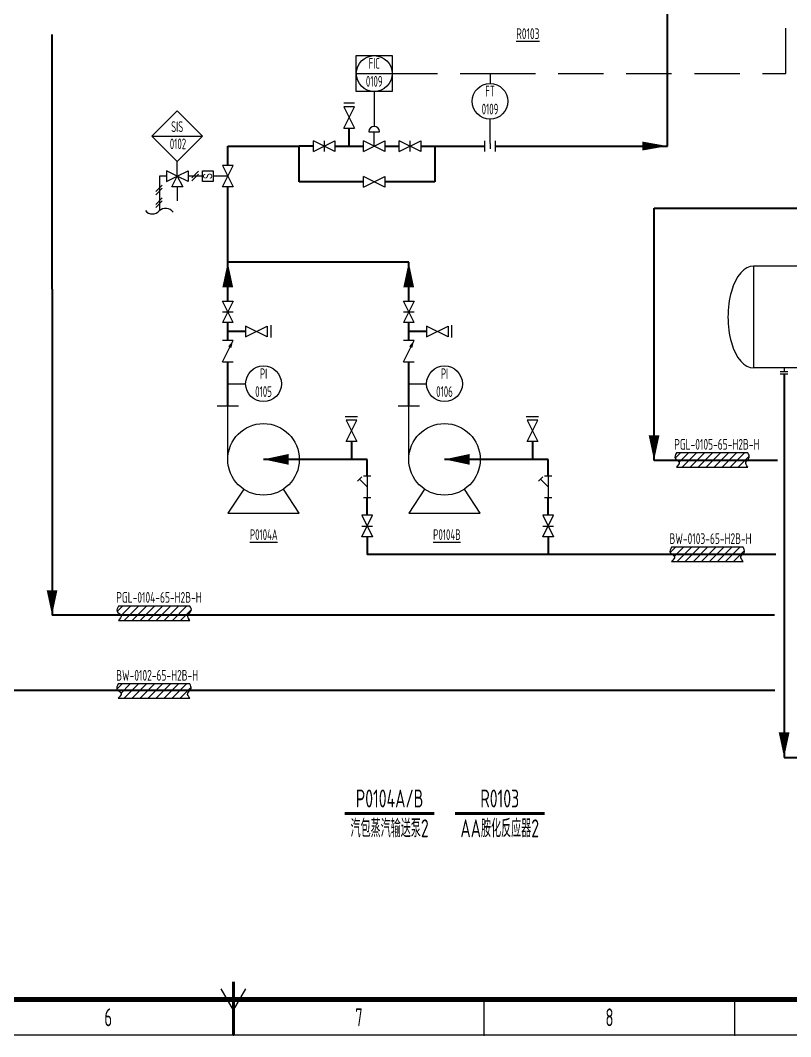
# Model space of a CAD drawing. Header units: millimetres. Extents: x 453 to 7190, y 523 to 4294.
# Drawn here: x 2545.5 to 2761, y 2904.8 to 3188.8 of the extents above; entities that cross this region are included whole.
import ezdxf

# ---------------------------------------------------------------- set-up
doc = ezdxf.new("R2010")
doc.units = ezdxf.units.MM
doc.linetypes.add('DASHED', pattern=[19.05, 12.7, -6.35])
for name, color, linetype, lineweight in [('01-文本 @ 1', 7, 'Continuous', 25), ('02-次要物流线-中粗线', 30, 'Continuous', 40), ('02-辅助物流线-中粗线', 30, 'Continuous', 40), ('03-设备外轮廓线-细实线', 7, 'Continuous', 25), ('04-设备内部件-细实线', 170, 'Continuous', 25), ('05-图框与标题栏', 7, 'Continuous', 25), ('07-箭头', 7, 'Continuous', 25), ('09-文本', 7, 'Continuous', 25), ('09-阀门及管件', 102, 'Continuous', 25), ('10-阀门', 102, 'Continuous', 25), ('11-管道组合号', 50, 'Continuous', 15), ('12-仪表', 190, 'Continuous', 25), ('12-信号线', 226, 'DASHED', 25), ('12-设备位号线', 7, 'Continuous', 80), ('14-箭头', 7, 'Continuous', 25), ('15-仪表', 190, 'Continuous', 25), ('16-阀门与管件', 102, 'Continuous', 25), ('A设备轮廓', 7, 'Continuous', 25)]:
    doc.layers.add(name, color=color, linetype=linetype, lineweight=lineweight)
doc.layers.add('TITLE', color=7, linetype='Continuous')
doc.styles.add('3-gbcbig', font='gbenor.shx', dxfattribs={"width": 0.7, "height": 3, "bigfont": 'gbcbig.shx'})
doc.styles.add('5-gbcbig', font='gbenor.shx', dxfattribs={"width": 0.7, "height": 5, "bigfont": 'gbcbig.shx'})
doc.styles.add('EQ55', font='gbenor.shx', dxfattribs={"width": 0.75, "height": 5, "bigfont": 'gbcbig.shx'})
doc.styles.get("Standard").update_dxf_attribs({"font": 'arial.ttf'})
doc.styles.add('头号烷家', font='gbenor.shx', dxfattribs={"width": 0.75, "height": 3, "bigfont": 'gbcbig.shx'})

# ---------------------------------------------------------------- blocks, each defined once
blk = doc.blocks.new('箭头')
at = {"layer": '07-箭头'}
blk.add_lwpolyline([(0, 0, 0, 2.5, 0), (-7, 0, 2.5, 2.5, 0)], format="xyseb", dxfattribs=at)
blk = doc.blocks.new('管道组合号')
at = {"layer": '11-管道组合号', "style": '头号烷家', "width": 0.75}
blk.add_attdef('管道组合号', (-4.3, 3.13), '', height=3, dxfattribs=at)

msp = doc.modelspace()

# ---------------------------------------------------------------- hatches: boundary and pattern name
at = {"layer": 'A设备轮廓', "ltscale": 0.25}
h = msp.add_hatch(dxfattribs=at)
h.set_pattern_fill('ANSI31', color=256, scale=0.5, angle=180, style=0)
h.set_pattern_definition([(225, (4568.9088, 5726.1525), (1.122532, -1.122532), [])])
edge = h.paths.add_edge_path()
edge.add_spline(control_points=[(2729, 3067.9), (2728.7, 3067.37), (2728.1, 3066.27), (2730.38, 3065.39), (2729.45, 3064.39), (2729, 3063.9)], knot_values=[0, 0, 0, 0, 1.52304, 3.144702, 4.721047, 4.721047, 4.721047, 4.721047], degree=3, periodic=0)
edge.add_line((2729, 3063.9), (2749, 3063.9))
edge.add_spline(control_points=[(2749, 3063.9), (2748.64, 3064.39), (2747.9, 3065.4), (2749.78, 3066.45), (2749.24, 3067.45), (2749, 3067.9)], knot_values=[0, 0, 0, 0, 1.52304, 3.144702, 4.487312, 4.487312, 4.487312, 4.487312], degree=3, periodic=0)
edge.add_line((2749, 3067.9), (2729, 3067.9))
h = msp.add_hatch(dxfattribs=at)
h.set_pattern_fill('ANSI31', color=256, scale=0.5, angle=180, style=0)
h.set_pattern_definition([(225, (4567.5723, 5699.7955), (1.122532, -1.122532), [])])
edge = h.paths.add_edge_path()
edge.add_spline(control_points=[(2727.66, 3041.54), (2727.37, 3041.01), (2726.77, 3039.91), (2729.04, 3039.03), (2728.11, 3038.03), (2727.66, 3037.54)], knot_values=[0, 0, 0, 0, 1.52304, 3.144702, 4.721047, 4.721047, 4.721047, 4.721047], degree=3, periodic=0)
edge.add_line((2727.66, 3037.54), (2747.66, 3037.54))
edge.add_spline(control_points=[(2747.66, 3037.54), (2747.3, 3038.03), (2746.56, 3039.04), (2748.44, 3040.1), (2747.9, 3041.09), (2747.66, 3041.54)], knot_values=[0, 0, 0, 0, 1.52304, 3.144702, 4.487312, 4.487312, 4.487312, 4.487312], degree=3, periodic=0)
edge.add_line((2747.66, 3041.54), (2727.66, 3041.54))
h = msp.add_hatch(dxfattribs=at)
h.set_pattern_fill('ANSI31', color=256, scale=0.5, angle=180, style=0)
h.set_pattern_definition([(225, (4412.8782, 5683.3592), (1.122532, -1.122532), [])])
edge = h.paths.add_edge_path()
edge.add_spline(control_points=[(2572.97, 3025.11), (2572.67, 3024.58), (2572.07, 3023.48), (2574.34, 3022.59), (2573.42, 3021.6), (2572.97, 3021.11)], knot_values=[0, 0, 0, 0, 1.52304, 3.144702, 4.721047, 4.721047, 4.721047, 4.721047], degree=3, periodic=0)
edge.add_line((2572.97, 3021.11), (2592.97, 3021.11))
edge.add_spline(control_points=[(2592.97, 3021.11), (2592.61, 3021.6), (2591.86, 3022.6), (2593.75, 3023.66), (2593.21, 3024.66), (2592.97, 3025.11)], knot_values=[0, 0, 0, 0, 1.52304, 3.144702, 4.487312, 4.487312, 4.487312, 4.487312], degree=3, periodic=0)
edge.add_line((2592.97, 3025.11), (2572.97, 3025.11))
h = msp.add_hatch(dxfattribs=at)
h.set_pattern_fill('ANSI31', color=256, scale=0.5, angle=180, style=0)
h.set_pattern_definition([(225, (4412.8414, 5661.588), (1.122532, -1.122532), [])])
edge = h.paths.add_edge_path()
edge.add_spline(control_points=[(2572.93, 3003.34), (2572.64, 3002.8), (2572.04, 3001.71), (2574.31, 3000.82), (2573.38, 2999.83), (2572.93, 2999.34)], knot_values=[0, 0, 0, 0, 1.52304, 3.144702, 4.721047, 4.721047, 4.721047, 4.721047], degree=3, periodic=0)
edge.add_line((2572.93, 2999.34), (2592.93, 2999.34))
edge.add_spline(control_points=[(2592.93, 2999.34), (2592.57, 2999.82), (2591.83, 3000.83), (2593.71, 3001.89), (2593.17, 3002.89), (2592.93, 3003.34)], knot_values=[0, 0, 0, 0, 1.52304, 3.144702, 4.487312, 4.487312, 4.487312, 4.487312], degree=3, periodic=0)
edge.add_line((2592.93, 3003.34), (2572.93, 3003.34))

# ---------------------------------------------------------------- linework, layer by layer
for p, q in [((2760.2, 3090.59), (2758.06, 3090.59)), ((2760.2, 3090.59), (2758.06, 3090.59)), ((2759.13, 3091.65), (2759.13, 3090.59)), ((2759.13, 3091.65), (2759.13, 3090.59)), ((2760.2, 3089.87), (2758.06, 3089.87)), ((2760.2, 3089.87), (2758.06, 3089.87))]:
    msp.add_line(p, q)
at = {"layer": '02-次要物流线-中粗线'}
for p, q in [((2726.52, 3153.67), (2726.52, 3205.9)), ((2726.52, 3153.67), (2726.52, 3205.9)), ((2554.4, 3113.7), (2554.4, 3184.85)), ((2554.4, 3113.7), (2554.4, 3184.85)), ((2637.49, 3153.67), (2637.49, 3158.67)), ((2637.49, 3153.67), (2637.49, 3158.67)), ((2603.54, 3148.25), (2603.54, 3153.67)), ((2603.54, 3153.67), (2623.49, 3153.67)), ((2603.54, 3148.25), (2603.54, 3153.67)), ((2603.54, 3153.67), (2623.49, 3153.67)), ((2627.49, 3153.67), (2623.49, 3153.67)), ((2623.49, 3143.67), (2623.49, 3153.67)), ((2627.49, 3153.67), (2623.49, 3153.67)), ((2623.49, 3143.67), (2623.49, 3153.67)), ((2633.49, 3153.67), (2641.49, 3153.67)), ((2633.49, 3153.67), (2641.49, 3153.67)), ((2647.49, 3153.67), (2651.49, 3153.67)), ((2647.49, 3153.67), (2651.49, 3153.67)), ((2657.49, 3153.67), (2661.49, 3153.67)), ((2657.49, 3153.67), (2661.49, 3153.67)), ((2660.84, 3153.62), (2675.38, 3153.62)), ((2660.84, 3153.62), (2675.38, 3153.62)), ((2661.49, 3153.67), (2661.49, 3143.67)), ((2661.49, 3153.67), (2661.49, 3143.67)), ((2678.38, 3153.67), (2726.52, 3153.67)), ((2678.38, 3153.67), (2726.52, 3153.67)), ((2603.54, 3121.22), (2603.54, 3142.25)), ((2603.54, 3121.22), (2603.54, 3142.25)), ((2641.49, 3143.67), (2623.49, 3143.67)), ((2641.49, 3143.67), (2623.49, 3143.67)), ((2661.49, 3143.67), (2647.49, 3143.67)), ((2661.49, 3143.67), (2647.49, 3143.67)), ((2722.76, 3065.8), (2722.76, 3136.34)), ((2722.76, 3136.34), (2765.61, 3136.34)), ((2722.76, 3065.8), (2722.76, 3136.34)), ((2722.76, 3136.34), (2750.05, 3136.34)), ((2554.4, 3113.7), (2554.4, 3022.52)), ((2554.4, 3113.7), (2554.4, 3022.52)), ((2757.31, 3065.8), (2722.76, 3065.8)), ((2756.78, 3039.47), (2642.54, 3039.47)), ((2756.56, 3001.52), (2475.27, 3001.5))]:
    msp.add_line(p, q, dxfattribs=at)
at = {"layer": '02-辅助物流线-中粗线'}
for p, q in [((2603.54, 3121.22), (2603.54, 3121.22)), ((2603.54, 3110.35), (2603.54, 3121.22)), ((2654.15, 3121.22), (2603.54, 3121.22)), ((2603.54, 3121.22), (2603.54, 3121.22)), ((2603.54, 3110.35), (2603.54, 3121.22)), ((2654.15, 3121.22), (2603.54, 3121.22)), ((2654.15, 3110.35), (2654.15, 3121.22)), ((2654.15, 3110.35), (2654.15, 3121.22)), ((2603.54, 3099.35), (2603.54, 3104.35)), ((2603.54, 3099.35), (2603.54, 3104.35)), ((2608.54, 3101.85), (2603.54, 3101.85)), ((2608.54, 3101.85), (2603.54, 3101.85)), ((2654.15, 3099.35), (2654.15, 3104.35)), ((2654.15, 3099.35), (2654.15, 3104.35)), ((2659.15, 3101.85), (2654.15, 3101.85)), ((2659.15, 3101.85), (2654.15, 3101.85)), ((2603.54, 3081.1), (2603.54, 3093.35)), ((2603.54, 3081.1), (2603.54, 3093.35)), ((2654.15, 3081.1), (2654.15, 3093.35)), ((2654.15, 3081.1), (2654.15, 3093.35)), ((2759.13, 3089.87), (2759.13, 2982.77)), ((2638.12, 3071.1), (2638.12, 3066.1)), ((2638.12, 3071.1), (2638.12, 3066.1)), ((2688.73, 3071.1), (2688.73, 3066.1)), ((2688.73, 3071.1), (2688.73, 3066.1)), ((2642.54, 3066.1), (2613.54, 3066.1)), ((2642.54, 3066.1), (2613.54, 3066.1)), ((2642.54, 3061.47), (2642.54, 3066.1)), ((2642.54, 3061.47), (2642.54, 3066.1)), ((2693.15, 3066.1), (2664.15, 3066.1)), ((2693.15, 3066.1), (2664.15, 3066.1)), ((2693.15, 3061.47), (2693.15, 3066.1)), ((2693.15, 3061.47), (2693.15, 3066.1)), ((2642.54, 3050.47), (2642.54, 3055.47)), ((2642.54, 3050.47), (2642.54, 3055.47)), ((2693.15, 3050.47), (2693.15, 3055.47)), ((2693.15, 3050.47), (2693.15, 3055.47)), ((2642.54, 3044.47), (2642.54, 3039.47)), ((2642.54, 3044.47), (2642.54, 3039.47)), ((2693.15, 3044.47), (2693.15, 3039.47)), ((2693.15, 3044.47), (2693.15, 3039.47)), ((2756.44, 3022.52), (2554.4, 3022.52)), ((2759.13, 2982.77), (2923.43, 2982.86))]:
    msp.add_line(p, q, dxfattribs=at)
at = {"layer": '03-设备外轮廓线-细实线'}
for p, q in [((2825.3, 3120.13), (2750.55, 3120.13)), ((2825.3, 3120.13), (2750.55, 3120.13)), ((2825.3, 3091.65), (2750.55, 3091.65)), ((2825.3, 3091.65), (2750.55, 3091.65)), ((2600.54, 3081.1), (2606.54, 3081.1)), ((2600.54, 3081.1), (2606.54, 3081.1)), ((2603.54, 3066.1), (2603.54, 3081.1)), ((2603.54, 3066.1), (2603.54, 3081.1)), ((2651.15, 3081.1), (2657.15, 3081.1)), ((2651.15, 3081.1), (2657.15, 3081.1)), ((2654.15, 3066.1), (2654.15, 3081.1)), ((2654.15, 3066.1), (2654.15, 3081.1)), ((2608, 3057.78), (2603.54, 3051.1)), ((2608, 3057.78), (2603.54, 3051.1)), ((2623.54, 3051.1), (2619.09, 3057.78)), ((2623.54, 3051.1), (2619.09, 3057.78)), ((2658.6, 3057.78), (2654.15, 3051.1)), ((2658.6, 3057.78), (2654.15, 3051.1)), ((2674.15, 3051.1), (2669.7, 3057.78)), ((2674.15, 3051.1), (2669.7, 3057.78)), ((2603.54, 3051.1), (2623.54, 3051.1)), ((2603.54, 3051.1), (2623.54, 3051.1)), ((2654.15, 3051.1), (2674.15, 3051.1)), ((2654.15, 3051.1), (2674.15, 3051.1))]:
    msp.add_line(p, q, dxfattribs=at)
for centre in [(2613.54, 3066.1), (2613.54, 3066.1), (2664.15, 3066.1), (2664.15, 3066.1)]:
    msp.add_circle(centre, 10, dxfattribs=at)
msp.add_ellipse((2750.55, 3105.89), major_axis=(0, 14.24), ratio=0.5, start_param=0, end_param=3.141593, dxfattribs=at)
msp.add_ellipse((2750.55, 3105.89), major_axis=(0, 14.24), ratio=0.5, start_param=0, end_param=3.141593, dxfattribs=at)
at = {"layer": '04-设备内部件-细实线'}
msp.add_line((2750.55, 3120.13), (2750.55, 3091.65), dxfattribs=at)
msp.add_line((2750.55, 3120.13), (2750.55, 3091.65), dxfattribs=at)
at = {"layer": '05-图框与标题栏'}
for p, q in [((2605.17, 2912.16), (2601.7, 2918.16)), ((2605.17, 2912.16), (2601.7, 2918.16)), ((2605.17, 2912.16), (2608.63, 2918.16)), ((2605.17, 2912.16), (2608.63, 2918.16)), ((2675.25, 2905.16), (2675.25, 2915.16)), ((2675.25, 2905.16), (2675.25, 2915.16)), ((2745.33, 2905.16), (2745.33, 2915.16)), ((2745.33, 2905.16), (2745.33, 2915.16)), ((3025.67, 2905.16), (2184.67, 2905.16)), ((3025.67, 2905.16), (2184.67, 2905.16))]:
    msp.add_line(p, q, dxfattribs=at)
at = {"layer": '05-图框与标题栏', "const_width": 1.4}
msp.add_lwpolyline([(2209.67, 3489.16), (2209.67, 2915.16), (3015.67, 2915.16), (3015.67, 3489.16)], close=True, dxfattribs=at)
msp.add_lwpolyline([(2209.67, 3489.16), (2209.67, 2915.16), (3015.67, 2915.16), (3015.67, 3489.16)], close=True, dxfattribs=at)
at = {"layer": '05-图框与标题栏', "const_width": 0.8}
msp.add_lwpolyline([(2605.17, 2905.16), (2605.17, 2920.16)], dxfattribs=at)
msp.add_lwpolyline([(2605.17, 2905.16), (2605.17, 2920.16)], dxfattribs=at)
at = {"layer": '05-图框与标题栏'}
for p in [(2605.17, 2905.16), (2605.17, 2905.16), (2675.25, 2905.16), (2675.25, 2905.16), (2745.33, 2905.16), (2745.33, 2905.16)]:
    msp.add_point(p, dxfattribs=at)
at = {"layer": '09-阀门及管件'}
for p, q in [((2584.43, 3145.25), (2584.43, 3135.59)), ((2584.43, 3145.25), (2584.43, 3135.59)), ((2593.51, 3144.83), (2595.35, 3146.66)), ((2593.51, 3144.83), (2595.35, 3146.66)), ((2593.51, 3143.96), (2595.35, 3145.79)), ((2593.51, 3143.96), (2595.35, 3145.79)), ((2583.39, 3140.95), (2585.23, 3142.77)), ((2583.39, 3140.95), (2585.23, 3142.77)), ((2583.39, 3140.08), (2585.23, 3141.9)), ((2583.39, 3140.08), (2585.23, 3141.9)), ((2589.43, 3142.25), (2589.43, 3138.34)), ((2589.43, 3142.25), (2589.43, 3138.34)), ((2583.39, 3137.37), (2585.23, 3139.2)), ((2583.39, 3137.37), (2585.23, 3139.2)), ((2583.39, 3136.5), (2585.23, 3138.33)), ((2583.39, 3136.5), (2585.23, 3138.33))]:
    msp.add_line(p, q, dxfattribs=at)
at = {"layer": '10-阀门'}
for p, q in [((2586.43, 3145.25), (2584.43, 3145.25)), ((2586.43, 3145.25), (2584.43, 3145.25)), ((2596.43, 3145.25), (2592.43, 3145.25)), ((2596.43, 3145.25), (2592.43, 3145.25))]:
    msp.add_line(p, q, dxfattribs=at)
at = {"layer": '12-仪表'}
msp.add_line((2644.49, 3168.93), (2644.49, 3159.17), dxfattribs=at)
msp.add_line((2644.49, 3168.93), (2644.49, 3159.17), dxfattribs=at)
at = {"layer": '12-信号线'}
for p, q in [((2759.64, 3173.93), (2759.64, 3304.9)), ((2649.49, 3173.93), (2676.88, 3173.93)), ((2649.49, 3173.93), (2676.88, 3173.93)), ((2676.88, 3173.93), (2676.88, 3171.17)), ((2676.88, 3173.93), (2759.64, 3173.93)), ((2676.88, 3173.93), (2676.88, 3171.17)), ((2676.88, 3173.93), (2738.51, 3173.93)), ((2589.43, 3145.25), (2589.43, 3149.36)), ((2589.43, 3145.25), (2589.43, 3149.36))]:
    msp.add_line(p, q, dxfattribs=at)
at = {"layer": '12-设备位号线'}
for p, q in [((2661.3, 2967.16), (2636.3, 2967.16)), ((2661.3, 2967.16), (2636.3, 2967.16)), ((2692.1, 2967.16), (2667.1, 2967.16)), ((2692.1, 2967.16), (2667.1, 2967.16))]:
    msp.add_line(p, q, dxfattribs=at)
at = {"layer": '14-箭头'}
for points in [[(2603.54, 3121.22, 0, 3, 0), (2603.54, 3114.22, 3, 3, 0)], [(2603.54, 3121.22, 0, 3, 0), (2603.54, 3114.22, 3, 3, 0)], [(2654.15, 3121.22, 0, 3, 0), (2654.15, 3114.22, 3, 3, 0)], [(2654.15, 3121.22, 0, 3, 0), (2654.15, 3114.22, 3, 3, 0)], [(2722.76, 3065.8, 0, 3, 0), (2722.76, 3072.8, 3, 3, 0)], [(2613.54, 3066.1, 0, 3, 0), (2620.54, 3066.1, 3, 3, 0)], [(2613.54, 3066.1, 0, 3, 0), (2620.54, 3066.1, 3, 3, 0)], [(2664.15, 3066.1, 0, 3, 0), (2671.15, 3066.1, 3, 3, 0)], [(2664.15, 3066.1, 0, 3, 0), (2671.15, 3066.1, 3, 3, 0)], [(2554.4, 3022.52, 0, 3, 0), (2554.4, 3029.52, 3, 3, 0)], [(2759.13, 2982.77, 0, 3, 0), (2759.13, 2989.77, 3, 3, 0)]]:
    msp.add_lwpolyline(points, format="xyseb", dxfattribs=at)
at = {"layer": '15-仪表'}
for p, q in [((2639.49, 3173.93), (2639.49, 3178.93)), ((2639.49, 3178.93), (2649.49, 3178.93)), ((2639.49, 3173.93), (2639.49, 3178.93)), ((2639.49, 3178.93), (2649.49, 3178.93)), ((2649.49, 3178.93), (2649.49, 3168.93)), ((2649.49, 3178.93), (2649.49, 3168.93)), ((2639.49, 3168.93), (2639.49, 3173.93)), ((2639.49, 3173.93), (2649.49, 3173.93)), ((2639.49, 3168.93), (2639.49, 3173.93)), ((2639.49, 3173.93), (2649.49, 3173.93)), ((2649.49, 3168.93), (2639.49, 3168.93)), ((2649.49, 3168.93), (2639.49, 3168.93)), ((2582.32, 3156.46), (2589.36, 3163.5)), ((2582.32, 3156.46), (2589.36, 3163.5)), ((2589.36, 3163.5), (2596.47, 3156.39)), ((2589.36, 3163.5), (2596.47, 3156.39)), ((2676.88, 3154.42), (2676.88, 3161.17)), ((2676.88, 3154.42), (2676.88, 3161.17)), ((2589.43, 3149.36), (2582.32, 3156.46)), ((2582.32, 3156.46), (2596.47, 3156.39)), ((2589.43, 3149.36), (2582.32, 3156.46)), ((2582.32, 3156.46), (2596.47, 3156.39)), ((2596.47, 3156.39), (2589.43, 3149.36)), ((2596.47, 3156.39), (2589.43, 3149.36)), ((2603.54, 3087.23), (2608.54, 3087.23)), ((2603.54, 3087.23), (2608.54, 3087.23)), ((2654.15, 3087.23), (2659.15, 3087.23)), ((2654.15, 3087.23), (2659.15, 3087.23))]:
    msp.add_line(p, q, dxfattribs=at)
for centre in [(2644.49, 3173.93), (2644.49, 3173.93), (2676.88, 3166.17), (2676.88, 3166.17), (2613.54, 3087.23), (2613.54, 3087.23), (2664.15, 3087.23), (2664.15, 3087.23)]:
    msp.add_circle(centre, 5, dxfattribs=at)
at = {"layer": '16-阀门与管件'}
for p, q in [((2638.99, 3165.67), (2635.99, 3165.67)), ((2638.99, 3165.67), (2635.99, 3165.67)), ((2638.99, 3164.67), (2635.99, 3164.67)), ((2635.99, 3164.67), (2638.99, 3158.67)), ((2635.99, 3158.67), (2638.99, 3164.67)), ((2638.99, 3164.67), (2635.99, 3164.67)), ((2635.99, 3164.67), (2638.99, 3158.67)), ((2635.99, 3158.67), (2638.99, 3164.67)), ((2635.99, 3158.67), (2638.99, 3158.67)), ((2635.99, 3158.67), (2638.99, 3158.67)), ((2642.99, 3157.67), (2645.99, 3157.67)), ((2642.99, 3157.67), (2645.99, 3157.67)), ((2644.49, 3153.67), (2644.49, 3157.67)), ((2644.49, 3153.67), (2644.49, 3157.67)), ((2627.49, 3152.17), (2627.49, 3155.17)), ((2627.49, 3152.17), (2633.49, 3155.17)), ((2633.49, 3152.17), (2627.49, 3155.17)), ((2627.49, 3152.17), (2627.49, 3155.17)), ((2627.49, 3152.17), (2633.49, 3155.17)), ((2633.49, 3152.17), (2627.49, 3155.17)), ((2630.49, 3155.17), (2630.49, 3152.17)), ((2630.49, 3155.17), (2630.49, 3152.17)), ((2633.49, 3155.17), (2633.49, 3152.17)), ((2633.49, 3155.17), (2633.49, 3152.17)), ((2641.49, 3152.17), (2641.49, 3155.17)), ((2641.49, 3152.17), (2647.49, 3155.17)), ((2647.49, 3152.17), (2641.49, 3155.17)), ((2641.49, 3152.17), (2641.49, 3155.17)), ((2641.49, 3152.17), (2647.49, 3155.17)), ((2647.49, 3152.17), (2641.49, 3155.17)), ((2647.49, 3155.17), (2647.49, 3152.17)), ((2647.49, 3155.17), (2647.49, 3152.17)), ((2651.49, 3152.17), (2651.49, 3155.17)), ((2651.49, 3152.17), (2657.49, 3155.17)), ((2657.49, 3152.17), (2651.49, 3155.17)), ((2651.49, 3152.17), (2651.49, 3155.17)), ((2651.49, 3152.17), (2657.49, 3155.17)), ((2657.49, 3152.17), (2651.49, 3155.17)), ((2654.49, 3155.17), (2654.49, 3152.17)), ((2654.49, 3155.17), (2654.49, 3152.17)), ((2657.49, 3155.17), (2657.49, 3152.17)), ((2657.49, 3155.17), (2657.49, 3152.17)), ((2675.38, 3155.17), (2675.38, 3152.17)), ((2675.38, 3155.17), (2675.38, 3152.17)), ((2676.88, 3154.42), (2676.88, 3152.92)), ((2676.88, 3154.42), (2676.88, 3152.92)), ((2678.38, 3152.17), (2678.38, 3155.17)), ((2678.38, 3152.17), (2678.38, 3155.17)), ((2602.04, 3142.25), (2605.04, 3148.25)), ((2605.04, 3148.25), (2602.04, 3148.25)), ((2602.04, 3148.25), (2605.04, 3142.25)), ((2602.04, 3142.25), (2605.04, 3148.25)), ((2605.04, 3148.25), (2602.04, 3148.25)), ((2602.04, 3148.25), (2605.04, 3142.25)), ((2589.43, 3145.25), (2586.43, 3146.75)), ((2586.43, 3146.75), (2586.43, 3143.75)), ((2589.43, 3145.25), (2586.43, 3146.75)), ((2586.43, 3146.75), (2586.43, 3143.75)), ((2586.43, 3143.75), (2589.43, 3145.25)), ((2586.43, 3143.75), (2589.43, 3145.25)), ((2587.93, 3142.25), (2589.43, 3145.25)), ((2587.93, 3142.25), (2589.43, 3145.25)), ((2589.43, 3145.25), (2592.43, 3146.75)), ((2589.43, 3145.25), (2592.43, 3146.75)), ((2592.43, 3143.75), (2589.43, 3145.25)), ((2589.43, 3145.25), (2590.93, 3142.25)), ((2592.43, 3143.75), (2589.43, 3145.25)), ((2589.43, 3145.25), (2590.93, 3142.25)), ((2592.43, 3146.75), (2592.43, 3143.75)), ((2592.43, 3146.75), (2592.43, 3143.75)), ((2596.43, 3143.75), (2596.43, 3146.75)), ((2596.43, 3146.75), (2599.43, 3146.75)), ((2596.43, 3143.75), (2596.43, 3146.75)), ((2596.43, 3146.75), (2599.43, 3146.75)), ((2599.43, 3146.75), (2599.43, 3143.75)), ((2599.43, 3146.75), (2599.43, 3143.75)), ((2603.54, 3145.25), (2599.43, 3145.25)), ((2603.54, 3145.25), (2599.43, 3145.25)), ((2641.49, 3142.17), (2641.49, 3145.17)), ((2641.49, 3142.17), (2647.49, 3145.17)), ((2647.49, 3142.17), (2641.49, 3145.17)), ((2641.49, 3142.17), (2641.49, 3145.17)), ((2641.49, 3142.17), (2647.49, 3145.17)), ((2647.49, 3142.17), (2641.49, 3145.17)), ((2647.49, 3145.17), (2647.49, 3142.17)), ((2647.49, 3145.17), (2647.49, 3142.17)), ((2590.93, 3142.25), (2587.93, 3142.25)), ((2590.93, 3142.25), (2587.93, 3142.25)), ((2599.43, 3143.75), (2596.43, 3143.75)), ((2599.43, 3143.75), (2596.43, 3143.75)), ((2605.04, 3142.25), (2602.04, 3142.25)), ((2605.04, 3142.25), (2602.04, 3142.25)), ((2605.04, 3104.35), (2602.04, 3110.35)), ((2602.04, 3110.35), (2605.04, 3110.35)), ((2605.04, 3110.35), (2602.04, 3104.35)), ((2605.04, 3104.35), (2602.04, 3110.35)), ((2602.04, 3110.35), (2605.04, 3110.35)), ((2605.04, 3110.35), (2602.04, 3104.35)), ((2655.65, 3104.35), (2652.65, 3110.35)), ((2652.65, 3110.35), (2655.65, 3110.35)), ((2655.65, 3110.35), (2652.65, 3104.35)), ((2655.65, 3104.35), (2652.65, 3110.35)), ((2652.65, 3110.35), (2655.65, 3110.35)), ((2655.65, 3110.35), (2652.65, 3104.35)), ((2602.04, 3107.35), (2605.04, 3107.35)), ((2602.04, 3107.35), (2605.04, 3107.35)), ((2652.65, 3107.35), (2655.65, 3107.35)), ((2652.65, 3107.35), (2655.65, 3107.35)), ((2605.04, 3104.35), (2602.04, 3104.35)), ((2605.04, 3104.35), (2602.04, 3104.35)), ((2608.54, 3100.35), (2614.54, 3103.35)), ((2614.54, 3100.35), (2608.54, 3103.35)), ((2608.54, 3103.35), (2608.54, 3100.35)), ((2608.54, 3100.35), (2614.54, 3103.35)), ((2614.54, 3100.35), (2608.54, 3103.35)), ((2608.54, 3103.35), (2608.54, 3100.35)), ((2614.54, 3103.35), (2614.54, 3100.35)), ((2614.54, 3103.35), (2614.54, 3100.35)), ((2615.54, 3103.61), (2615.54, 3100.15)), ((2615.54, 3103.61), (2615.54, 3100.15)), ((2655.65, 3104.35), (2652.65, 3104.35)), ((2655.65, 3104.35), (2652.65, 3104.35)), ((2659.15, 3100.35), (2665.15, 3103.35)), ((2665.15, 3100.35), (2659.15, 3103.35)), ((2659.15, 3103.35), (2659.15, 3100.35)), ((2659.15, 3100.35), (2665.15, 3103.35)), ((2665.15, 3100.35), (2659.15, 3103.35)), ((2659.15, 3103.35), (2659.15, 3100.35)), ((2665.15, 3103.35), (2665.15, 3100.35)), ((2665.15, 3103.35), (2665.15, 3100.35)), ((2666.15, 3103.61), (2666.15, 3100.15)), ((2666.15, 3103.61), (2666.15, 3100.15)), ((2602.04, 3093.35), (2605.04, 3099.35)), ((2605.04, 3099.35), (2602.04, 3099.35)), ((2602.04, 3093.35), (2605.04, 3099.35)), ((2605.04, 3099.35), (2602.04, 3099.35)), ((2652.65, 3093.35), (2655.65, 3099.35)), ((2655.65, 3099.35), (2652.65, 3099.35)), ((2652.65, 3093.35), (2655.65, 3099.35)), ((2655.65, 3099.35), (2652.65, 3099.35)), ((2602.04, 3093.35), (2605.04, 3093.35)), ((2602.04, 3093.35), (2605.04, 3093.35)), ((2652.65, 3093.35), (2655.65, 3093.35)), ((2652.65, 3093.35), (2655.65, 3093.35)), ((2636.36, 3078.1), (2639.83, 3078.1)), ((2636.36, 3078.1), (2639.83, 3078.1)), ((2636.62, 3071.1), (2639.62, 3077.1)), ((2639.62, 3077.1), (2636.62, 3077.1)), ((2636.62, 3077.1), (2639.62, 3071.1)), ((2636.62, 3071.1), (2639.62, 3077.1)), ((2639.62, 3077.1), (2636.62, 3077.1)), ((2636.62, 3077.1), (2639.62, 3071.1)), ((2686.97, 3078.1), (2690.43, 3078.1)), ((2686.97, 3078.1), (2690.43, 3078.1)), ((2687.23, 3071.1), (2690.23, 3077.1)), ((2690.23, 3077.1), (2687.23, 3077.1)), ((2687.23, 3077.1), (2690.23, 3071.1)), ((2687.23, 3071.1), (2690.23, 3077.1)), ((2690.23, 3077.1), (2687.23, 3077.1)), ((2687.23, 3077.1), (2690.23, 3071.1)), ((2639.62, 3071.1), (2636.62, 3071.1)), ((2639.62, 3071.1), (2636.62, 3071.1)), ((2690.23, 3071.1), (2687.23, 3071.1)), ((2690.23, 3071.1), (2687.23, 3071.1)), ((2639.83, 3059.99), (2641.01, 3061.18)), ((2639.83, 3059.99), (2641.01, 3061.18)), ((2642.54, 3058.47), (2640.42, 3060.59)), ((2642.54, 3058.47), (2640.42, 3060.59)), ((2641.49, 3061.47), (2643.59, 3061.47)), ((2641.49, 3061.47), (2643.59, 3061.47)), ((2642.54, 3061.47), (2642.54, 3055.47)), ((2642.54, 3061.47), (2642.54, 3055.47)), ((2690.43, 3059.99), (2691.62, 3061.18)), ((2690.43, 3059.99), (2691.62, 3061.18)), ((2693.15, 3058.47), (2691.03, 3060.59)), ((2693.15, 3058.47), (2691.03, 3060.59)), ((2692.1, 3061.47), (2694.2, 3061.47)), ((2692.1, 3061.47), (2694.2, 3061.47)), ((2693.15, 3061.47), (2693.15, 3055.47)), ((2693.15, 3061.47), (2693.15, 3055.47)), ((2641.49, 3055.47), (2643.59, 3055.47)), ((2641.49, 3055.47), (2643.59, 3055.47)), ((2692.1, 3055.47), (2694.2, 3055.47)), ((2692.1, 3055.47), (2694.2, 3055.47)), ((2644.04, 3050.47), (2641.04, 3050.47)), ((2641.04, 3050.47), (2644.04, 3044.47)), ((2641.04, 3044.47), (2644.04, 3050.47)), ((2644.04, 3050.47), (2641.04, 3050.47)), ((2641.04, 3050.47), (2644.04, 3044.47)), ((2641.04, 3044.47), (2644.04, 3050.47)), ((2694.65, 3050.47), (2691.65, 3050.47)), ((2691.65, 3050.47), (2694.65, 3044.47)), ((2691.65, 3044.47), (2694.65, 3050.47)), ((2694.65, 3050.47), (2691.65, 3050.47)), ((2691.65, 3050.47), (2694.65, 3044.47)), ((2691.65, 3044.47), (2694.65, 3050.47)), ((2641.04, 3047.47), (2644.04, 3047.47)), ((2641.04, 3047.47), (2644.04, 3047.47)), ((2691.65, 3047.47), (2694.65, 3047.47)), ((2691.65, 3047.47), (2694.65, 3047.47)), ((2644.04, 3044.47), (2641.04, 3044.47)), ((2644.04, 3044.47), (2641.04, 3044.47)), ((2694.65, 3044.47), (2691.65, 3044.47)), ((2694.65, 3044.47), (2691.65, 3044.47))]:
    msp.add_line(p, q, dxfattribs=at)
at = {"layer": '16-阀门与管件', "color": 3}
for points in [[(2604.09, 3097.44, 1, 0, 0), (2605.04, 3099.35, 0, 0, 0)], [(2604.09, 3097.44, 1, 0, 0), (2605.04, 3099.35, 0, 0, 0)], [(2654.69, 3097.44, 1, 0, 0), (2655.65, 3099.35, 0, 0, 0)], [(2654.69, 3097.44, 1, 0, 0), (2655.65, 3099.35, 0, 0, 0)]]:
    msp.add_lwpolyline(points, format="xyseb", dxfattribs=at)
at = {"layer": '16-阀门与管件'}
for centre, radius, start, end in [((2644.49, 3157.67), 1.5, 0, 180), ((2644.49, 3157.67), 1.5, 0, 180), ((2586.15, 3133.73), 2.53, 33.9994, 133.9994), ((2586.15, 3133.73), 2.53, 33.9994, 133.9994), ((2582.48, 3137.21), 2.53, 218.9994, 318.9994), ((2582.48, 3137.21), 2.53, 218.9994, 318.9994)]:
    msp.add_arc(centre, radius, start, end, dxfattribs=at)
at = {"layer": 'A设备轮廓', "ltscale": 0.25}
for p, q in [((2749, 3067.9), (2729, 3067.9)), ((2729, 3063.9), (2749, 3063.9)), ((2747.66, 3041.54), (2727.66, 3041.54)), ((2727.66, 3037.54), (2747.66, 3037.54)), ((2592.97, 3025.11), (2572.97, 3025.11)), ((2572.97, 3021.11), (2592.97, 3021.11)), ((2592.93, 3003.34), (2572.93, 3003.34)), ((2572.93, 2999.34), (2592.93, 2999.34))]:
    msp.add_line(p, q, dxfattribs=at)
for points in [[(2729, 3067.9), (2728.62, 3066.43), (2729.76, 3065.28), (2729, 3063.9)], [(2749, 3063.9), (2748.4, 3065.3), (2749.36, 3066.61), (2749, 3067.9)], [(2727.66, 3041.54), (2727.28, 3040.07), (2728.43, 3038.92), (2727.66, 3037.54)], [(2747.66, 3037.54), (2747.07, 3038.95), (2748.03, 3040.25), (2747.66, 3041.54)], [(2572.97, 3025.11), (2572.59, 3023.63), (2573.73, 3022.48), (2572.97, 3021.11)], [(2592.97, 3021.11), (2592.37, 3022.51), (2593.33, 3023.82), (2592.97, 3025.11)], [(2572.93, 3003.34), (2572.55, 3001.86), (2573.7, 3000.71), (2572.93, 2999.34)], [(2592.93, 2999.34), (2592.33, 3000.74), (2593.3, 3002.04), (2592.93, 3003.34)]]:
    msp.add_spline(points, degree=3, dxfattribs=at)
at = {"layer": 'TITLE'}
msp.add_lwpolyline([(2184.67, 3499.16), (3025.67, 3499.16), (3025.67, 2905.16), (2184.67, 2905.16)], close=True, dxfattribs=at)
msp.add_lwpolyline([(2184.67, 3499.16), (3025.67, 3499.16), (3025.67, 2905.16), (2184.67, 2905.16)], close=True, dxfattribs=at)

# ---------------------------------------------------------------- block references
at = {"layer": '07-箭头'}
msp.add_blockref('箭头', (2726.49, 3153.67), dxfattribs=at)
at = {"layer": '11-管道组合号'}
for p, values in [((2732.69, 3065.68), {'管道组合号': 'PGL-0105-65-H2B-H'}), ((2731.36, 3039.32), {'管道组合号': 'BW-0103-65-H2B-H'}), ((2576.66, 3022.89), {'管道组合号': 'PGL-0104-65-H2B-H'}), ((2576.63, 3001.12), {'管道组合号': 'BW-0102-65-H2B-H'})]:
    msp.add_blockref('管道组合号', p, dxfattribs=at).add_auto_attribs(values)

# ---------------------------------------------------------------- texts
at = {"char_height": 3, "attachment_point": 5, "style": '3-gbcbig'}
for s, insert in [('{\\LP0104A}', (2613.6, 3045.08)), ('{\\LP0104B}', (2664.82, 3045.08))]:
    msp.add_mtext_dynamic_manual_height_columns(s, width=12.7249, gutter_width=35, heights=[12.14], dxfattribs=dict(at, insert=insert))
at = {"layer": '01-文本 @ 1', "insert": (2687.45, 3185.07), "char_height": 3, "attachment_point": 5, "style": 'EQ55'}
msp.add_mtext_dynamic_manual_height_columns('{\\LR0103}', width=28.0799, gutter_width=25, heights=[2.5], dxfattribs=at)
at = {"layer": '05-图框与标题栏', "char_height": 5, "attachment_point": 5, "style": '5-gbcbig'}
for s, insert in [('6', (2570.12, 2910.16)), ('6', (2570.12, 2910.16)), ('7', (2640.21, 2910.16)), ('7', (2640.21, 2910.16)), ('8', (2710.29, 2910.16)), ('8', (2710.29, 2910.16))]:
    msp.add_mtext_dynamic_manual_height_columns(s, width=70.0833, gutter_width=25, heights=[0], dxfattribs=dict(at, insert=insert))
at = {"layer": '09-文本', "char_height": 5, "attachment_point": 5, "style": '5-gbcbig'}
for s, insert in [('{\\W0.75;P0104A/B}\\P{\\A1;\\W0.75;汽包蒸汽输送泵2}', (2648.8, 2967.13)), ('{\\W0.75;R0103}\\P{\\A1;\\W0.75;AA胺化反应器2}', (2679.6, 2967.13))]:
    msp.add_mtext_dynamic_manual_height_columns(s, width=59.0038, gutter_width=12.5, heights=[0], dxfattribs=dict(at, insert=insert))
at = {"layer": '15-仪表', "color": 0, "style": '3-gbcbig', "width": 0.7}
for s, p in [('SIS', (2587.69, 3157.59)), ('SIS', (2587.69, 3157.59)), ('0102', (2587.33, 3152.79)), ('0102', (2587.33, 3152.79))]:
    msp.add_text(s, height=3, dxfattribs=at).set_placement(p)
at = {"layer": '15-仪表', "ltscale": 10, "char_height": 3, "width": 10, "attachment_point": 5, "style": '3-gbcbig'}
for s, insert in [('{\\C0;FIC\\P0109}', (2644.5, 3174.26)), ('{\\C0;FT\\P0109}', (2676.88, 3166.5)), ('{\\C0;PI\\P0105}', (2613.54, 3087.55)), ('{\\C0;PI\\P0105}', (2613.54, 3087.55)), ('{\\C0;PI\\P0106}', (2664.15, 3087.55)), ('{\\C0;PI\\P0106}', (2664.15, 3087.55))]:
    msp.add_mtext(s, dxfattribs=dict(at, insert=insert))
at = {"layer": '16-阀门与管件', "color": 3, "insert": (2597.93, 3145.25), "char_height": 2.5, "width": 3, "attachment_point": 5, "rotation": 90}
msp.add_mtext('{\\W0.7;S}', dxfattribs=at)
msp.add_mtext('{\\W0.7;S}', dxfattribs=at)

doc.saveas('drawing.dxf')
